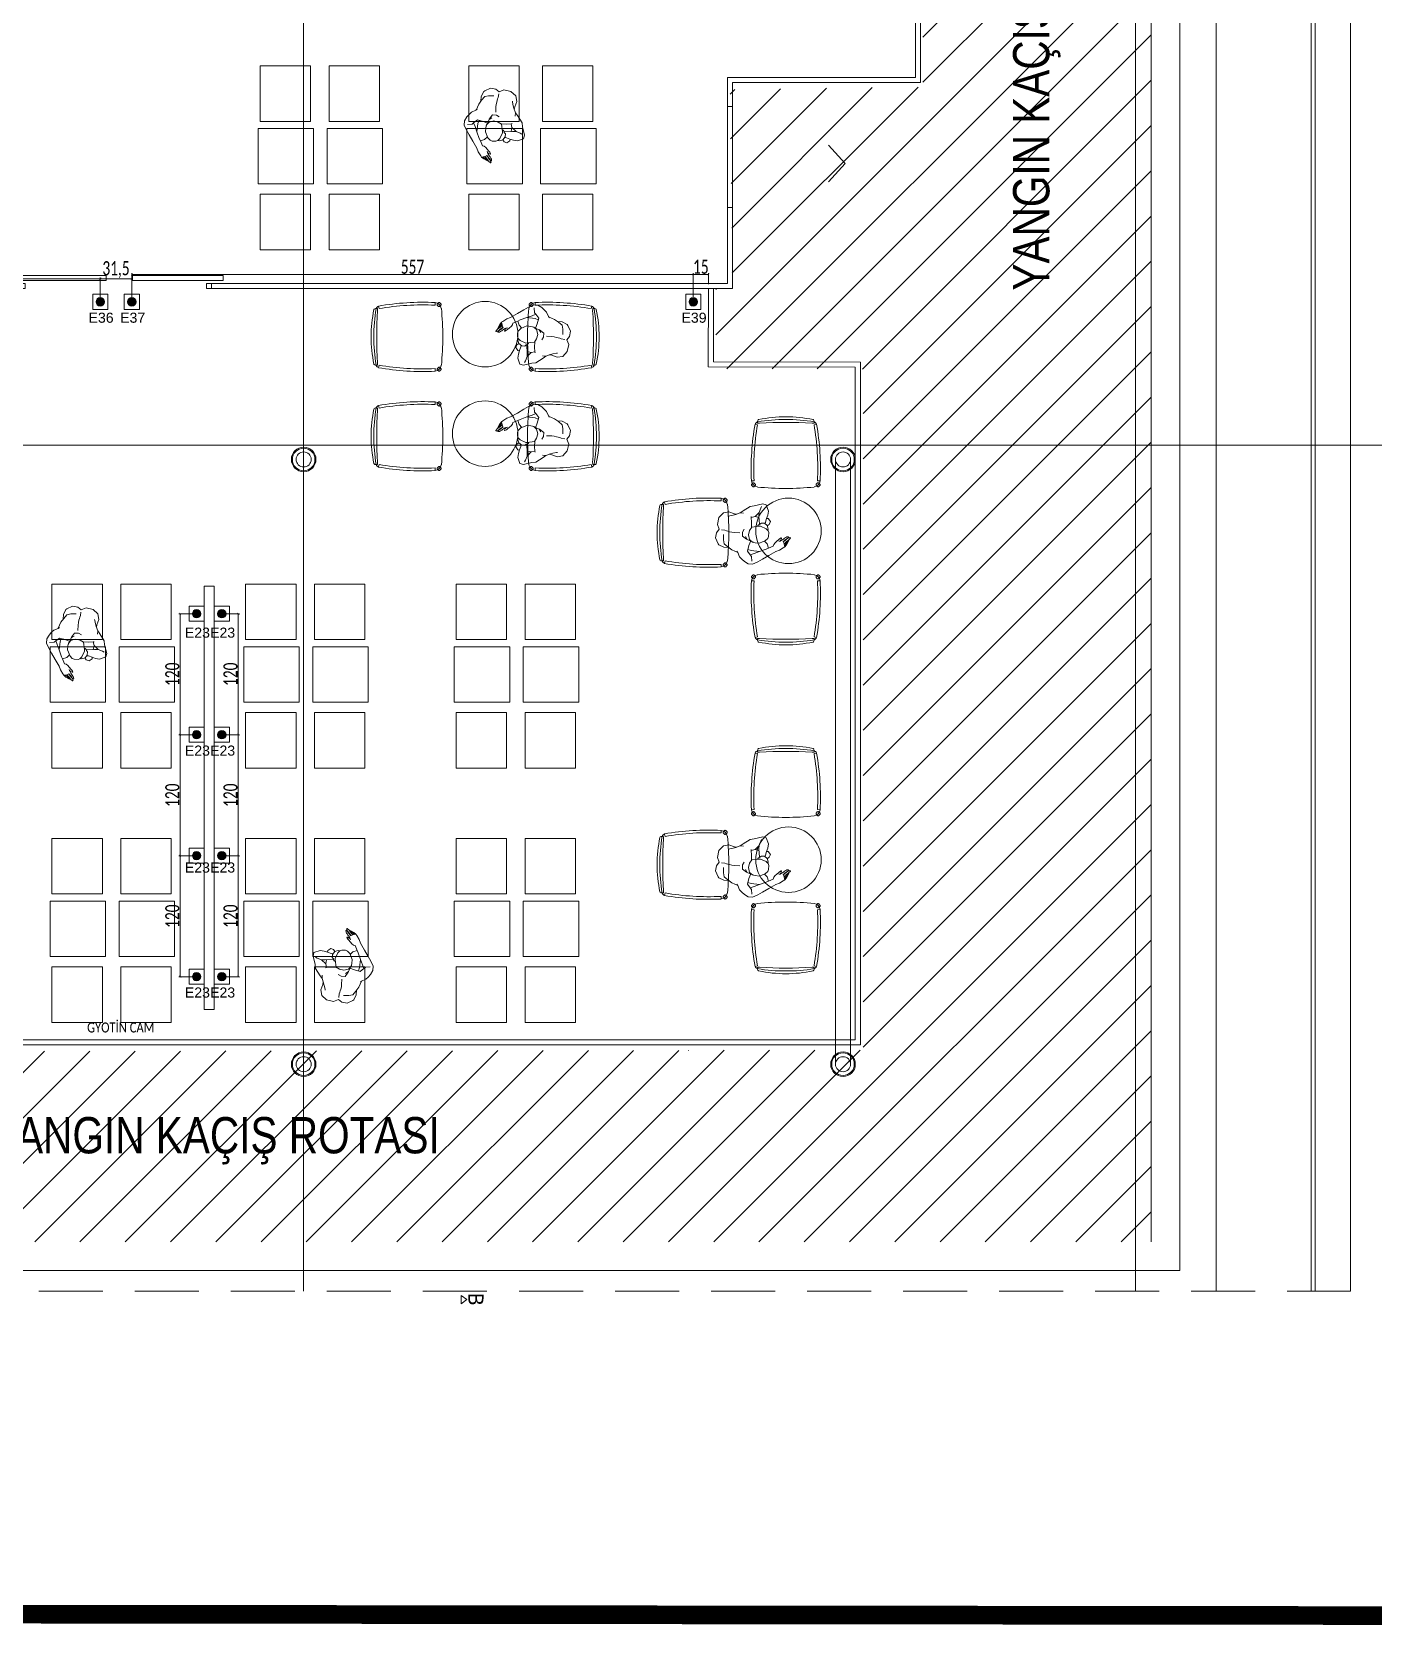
# Model space of a CAD drawing. Header units: millimetres. Extents: x -24 to 530668, y -246875 to -2983.
# Drawn here: x 266290 to 267620, y -120810 to -119228 of the extents above; entities that cross this region are included whole.
import ezdxf
from ezdxf.enums import TextEntityAlignment as Align

# ---------------------------------------------------------------- set-up
doc = ezdxf.new("R2010")
doc.units = ezdxf.units.MM
doc.header["$PDMODE"] = 2
doc.linetypes.add('DASHED2', pattern=[9.525, 6.35, -3.175])
doc.linetypes.add('HIDDEN', pattern=[0.375, 0.25, -0.125])
doc.layers.get('0').update_dxf_attribs({"lineweight": 20})
for name, color, linetype, lineweight in [('aydınlatma yazı', 1, 'Continuous', 20), ('CAM', 141, 'Continuous', 0), ('t_cam', 132, 'Continuous', 20), ('T_elektrik', 10, 'Continuous', 9), ('t_tarama', 253, 'Continuous', 5), ('t_yazı', 23, 'Continuous', 25), ('ölçü', 251, 'Continuous', 5)]:
    doc.layers.add(name, color=color, linetype=linetype, lineweight=lineweight)
doc.layers.add('Kıtc-014 Elk Tes İşaretler', color=1, linetype='Continuous')
doc.styles.add('ARIALT', font='arial.ttf', dxfattribs={"height": 10})
doc.styles.get("Standard").update_dxf_attribs({"font": 'times.ttf', "height": 12})
doc.styles.add('text2', font='calibri.ttf', dxfattribs={"width": 0.8})
doc.styles.add('txt_tur_1', font='arial.ttf', dxfattribs={"height": 1.5})
doc.styles.add('Ölçü50', font='calibri.ttf', dxfattribs={"width": 0.7})
doc.dimstyles.new('olcu10', dxfattribs={"dimtxt": 14, "dimasz": 2, "dimexe": 1.25, "dimexo": 0.625, "dimgap": 0.5, "dimtad": 1, "dimdec": 1, "dimrnd": 0.5, "dimzin": 9, "dimtxsty": 'Ölçü50', "dimblk": 'ARCHTICK', "dimcen": 2, "dimclrd": 256, "dimclre": 256, "dimclrt": 6, "dimazin": 2, "dimtfac": 1, "dimtdec": 1, "dimtix": 1, "dimtmove": 0, "dimatfit": 3, "dimldrblk": 'ARCHTICK', "dimfxl": 1, "dimlwd": -1, "dimarcsym": 0})

# ---------------------------------------------------------------- blocks, each defined once
blk = doc.blocks.new('grerg')
at = {"linetype": 'Continuous'}
for p, q in [((572358, 241404.8), (572355.5, 241405.4)), ((572414.1, 241404.8), (572416.5, 241405.4)), ((572354.5, 241349.3), (572352, 241349.1)), ((572417.5, 241349.3), (572420, 241349.1))]:
    blk.add_line(p, q, dxfattribs=at)
at = {"ltscale": 55}
for points in [[(572355.3, 241344), (572354.7, 241343.4, -0.414214), (572353.2, 241343.5), (572352.2, 241344.6, -0.414214), (572352.2, 241346), (572352.9, 241346.6)], [(572416.8, 241344), (572417.4, 241343.4, 0.414214), (572418.8, 241343.5), (572419.8, 241344.6, 0.414214), (572419.8, 241346), (572419.2, 241346.6)]]:
    blk.add_lwpolyline(points, format="xyb", dxfattribs=at)
at = {"linetype": 'HIDDEN', "ltscale": 10}
for points in [[(572352.9, 241346.6), (572353.3, 241347, -0.414214), (572354.8, 241347), (572355.8, 241345.9, -0.414214), (572355.7, 241344.5), (572355.3, 241344)], [(572419.2, 241346.6), (572418.7, 241347, 0.414214), (572417.3, 241347), (572416.3, 241345.9, 0.414214), (572416.3, 241344.5), (572416.8, 241344)]]:
    blk.add_lwpolyline(points, format="xyb", dxfattribs=at)
at = {"linetype": 'Continuous'}
for centre, radius, start, end in [((572606.9, 241361.5), 255.2, 170.0911, 182.7802), ((572607.2, 241361.5), 252.9, 170.1326, 182.7686), ((572359.4, 241403.8), 4.18, 110.9054, 157.091), ((572386, 241238.2), 171.8, 80.5769, 99.4231), ((572363.1, 241407.6), 5.17, 163.1821, 179.3659), ((572340, 241408.9), 17.9, 354.6951, 355.9245), ((572358.8, 241407.3), 0.962, 180.4441, 219.2565), ((572359.5, 241408.3), 1.64, 107.4363, 149.6662), ((572359.5, 241408.3), 1.64, 107.4363, 149.6662), ((572358.8, 241407.2), 0.94, 214.988, 253.9401), ((572359.4, 241413.1), 6.85, 263.4445, 275.1592), ((572386, 241282.9), 129.8, 77.9977, 102.0023), ((572386, 241018.8), 388.3, 86.1547, 93.8453), ((572412.7, 241413.1), 6.85, 264.8408, 276.5555), ((572412.5, 241408.3), 1.64, 30.3338, 72.5637), ((572413.2, 241407.2), 0.94, 286.0599, 325.012), ((572409, 241407.6), 5.17, 0.6341, 16.8179), ((572413.2, 241407.3), 0.962, 320.7435, 359.5559), ((572164.9, 241361.5), 252.9, 357.2314, 9.8674), ((572412.7, 241403.8), 4.18, 22.909, 69.0946), ((572432, 241408.9), 17.9, 184.0755, 185.3049), ((572165.2, 241361.5), 255.2, 357.2198, 9.9089), ((572359.1, 241350.1), 7.17, 187.8853, 259.2176), ((572386, 241628), 286.4, 264.3408, 275.6592), ((572412.9, 241350.1), 7.17, 280.7824, 352.1147), ((572412.9, 241350.1), 7.17, 280.7824, 352.1147)]:
    blk.add_arc(centre, radius, start, end, dxfattribs=at)
blk = doc.blocks.new('dada')
for p, q in [((219967.8, -31810.1), (219965.6, -31815.3)), ((219965.6, -31815.3), (219966.3, -31821)), ((219973.4, -31806.9), (219967.8, -31810.1)), ((219967.9, -31820.3), (219969.4, -31817.1)), ((219969.4, -31817.1), (219969.8, -31816.1)), ((219980.5, -31807), (219973.4, -31806.9)), ((219984.7, -31810), (219980.5, -31807)), ((219984.3, -31815.6), (219984.6, -31812.1)), ((219984.6, -31817.3), (219984.3, -31815.6)), ((219984.6, -31818.7), (219984.6, -31817.3)), ((219984.6, -31820.5), (219984.6, -31818.7)), ((219988.6, -31808.2), (219984.7, -31810)), ((219993.9, -31808.4), (219988.6, -31808.2)), ((219994, -31816.3), (219988.8, -31815.1)), ((219998.9, -31812.3), (219993.9, -31808.4)), ((219997.6, -31817.9), (219994, -31816.3)), ((219999.7, -31822.2), (219997.6, -31817.9)), ((219999.7, -31813.2), (219998.9, -31812.3)), ((220000.9, -31818.5), (219999.7, -31813.2)), ((220000.2, -31823.1), (220000.9, -31818.5)), ((219955.5, -31834.6), (219954.2, -31838.4)), ((219961.5, -31828.8), (219955.5, -31834.6)), ((219964.1, -31826.5), (219961.5, -31828.8)), ((219963.6, -31829.8), (219964.1, -31826.5)), ((219964.1, -31826.5), (219966.7, -31822.6)), ((219966.3, -31821), (219966.1, -31823.5)), ((219966.7, -31822.6), (219967.9, -31820.3)), ((219982, -31833.1), (219978.9, -31834)), ((219985.9, -31833.9), (219982, -31833.1)), ((219983.4, -31830.6), (219984.4, -31825.3)), ((219984.4, -31825.3), (219984.7, -31822.8)), ((219984.7, -31822.8), (219984.6, -31820.5)), ((219988, -31838.6), (219985.9, -31833.9)), ((220001.6, -31826.6), (219999.7, -31822.2)), ((220002.8, -31833), (220001.6, -31826.6)), ((220002.9, -31833.1), (220001.9, -31831.9)), ((220006.7, -31835.8), (220002.9, -31833.1)), ((219954.2, -31838.4), (219950.3, -31846.2)), ((219950.3, -31846.2), (219950.4, -31849.8)), ((219950.4, -31849.8), (219955.8, -31853.3)), ((219954.9, -31845.1), (219953.1, -31845.6)), ((219959.4, -31844.5), (219954.9, -31845.1)), ((219964.3, -31841.6), (219959.4, -31844.5)), ((219962.8, -31845.2), (219959.4, -31844.5)), ((219970.6, -31847.5), (219962.8, -31845.2)), ((219964.2, -31845.6), (219964.3, -31841.6)), ((219965.9, -31838.1), (219964.3, -31841.6)), ((219965.9, -31838.1), (219965, -31837.7)), ((219970.3, -31839.5), (219965.9, -31838.1)), ((219969.1, -31849.2), (219968.6, -31852.2)), ((219970.6, -31848), (219969.1, -31849.2)), ((219975.3, -31840.4), (219970.3, -31839.5)), ((219971, -31847.2), (219970.6, -31848)), ((219972.2, -31846.3), (219971, -31847.2)), ((219972.2, -31846.3), (219972.9, -31846.5)), ((219972.6, -31847.5), (219972.2, -31849)), ((219972.2, -31849), (219973.4, -31855)), ((219975.1, -31840.7), (219972.6, -31847.5)), ((219978.8, -31839.4), (219975.1, -31840.7)), ((219983.2, -31839.4), (219978.8, -31839.4)), ((219987.6, -31841.5), (219983.2, -31839.4)), ((219988.1, -31839.2), (219985.7, -31836.9)), ((219989.4, -31844.9), (219987.6, -31841.5)), ((219988.1, -31839.2), (219988, -31838.6)), ((219988.5, -31841.6), (219988.1, -31839.2)), ((219989.1, -31844.1), (219988.5, -31841.6)), ((219993.5, -31842.3), (219988.6, -31843)), ((219988.9, -31851.8), (219989.4, -31847.8)), ((219989.4, -31845.9), (219989.1, -31844.1)), ((219989.4, -31847.8), (219989.4, -31844.9)), ((219999.3, -31842.1), (219993.5, -31842.3)), ((219997, -31853.7), (219997.9, -31845.6)), ((219997, -31853.7), (220000, -31849)), ((219997.9, -31845.6), (219997.6, -31842.2)), ((219999.3, -31842.1), (220002.3, -31845.7)), ((220000, -31849), (220002.3, -31845.7)), ((220002.3, -31845.7), (220003.5, -31847.3)), ((220003.5, -31847.3), (220008, -31848.7)), ((220008.3, -31838.4), (220006.7, -31835.8)), ((220007.4, -31854.5), (220010.8, -31850.1)), ((220010.1, -31841.6), (220008.3, -31838.4)), ((220011.5, -31845.8), (220010.1, -31841.6)), ((220010.8, -31850.1), (220011.5, -31845.8)), ((220010.8, -31850.1), (220010.8, -31850.1)), ((219955.8, -31853.3), (219959.9, -31853.5)), ((219959.9, -31853.5), (219963.5, -31853.2)), ((219963.2, -31854.8), (219963.4, -31853.2)), ((219965.6, -31857.5), (219963.2, -31854.8)), ((219963.5, -31853.2), (219967.3, -31852.8)), ((219968.5, -31857.1), (219965.6, -31857.5)), ((219967.3, -31852.8), (219968.8, -31852.9)), ((219970.3, -31855.5), (219968.5, -31857.1)), ((219968.6, -31852.2), (219970.2, -31855.4)), ((219968.6, -31852.2), (219968.6, -31852.2)), ((219970.2, -31855.4), (219972, -31856.6)), ((219972, -31856.6), (219973.4, -31857.2)), ((219973.4, -31855), (219974.9, -31857.4)), ((219973.4, -31857.2), (219974.3, -31857.1)), ((219974.3, -31857.1), (219974, -31855.9)), ((219974.9, -31857.4), (219976.6, -31858.5)), ((219976.6, -31858.5), (219980.3, -31859.2)), ((219980.3, -31859.2), (219982.4, -31858.8)), ((219982.4, -31858.8), (219985.1, -31857.1)), ((219984.9, -31866.8), (219983.2, -31868.1)), ((219986.8, -31865.9), (219984.9, -31866.8)), ((219985.1, -31857.1), (219988.9, -31851.8)), ((219985.8, -31856.2), (219987.9, -31859.4)), ((219988.6, -31865.9), (219986.8, -31865.9)), ((219987.9, -31859.4), (219991.6, -31861.6)), ((219988.6, -31865.9), (219991.6, -31861.6)), ((219991.6, -31861.6), (219993.2, -31859.7)), ((219993.2, -31859.7), (219997, -31853.7)), ((219993.3, -31869.5), (219998.7, -31863.7)), ((219998.7, -31863.7), (220003.7, -31858.5)), ((220003.7, -31858.5), (220007.4, -31854.5)), ((219976.3, -31878.1), (219976.7, -31876.9)), ((219976.4, -31878.4), (219976.3, -31878.1)), ((219976.8, -31878.5), (219976.4, -31878.4)), ((219976.5, -31879.8), (219978.1, -31877.9)), ((219976.6, -31880.4), (219976.5, -31879.8)), ((219976.9, -31880.6), (219976.6, -31880.4)), ((219976.7, -31876.9), (219977.5, -31876.1)), ((219977.9, -31877.8), (219976.8, -31878.5)), ((219979.2, -31879.3), (219976.9, -31880.6)), ((219977.5, -31876.1), (219978.5, -31875)), ((219978.7, -31877), (219977.9, -31877.8)), ((219978.1, -31877.9), (219979, -31877.2)), ((219978.5, -31875), (219979.2, -31874.4)), ((219980.1, -31875.8), (219978.7, -31877)), ((219980.1, -31870.4), (219978.8, -31871.8)), ((219978.8, -31871.8), (219978.9, -31872.1)), ((219978.9, -31872.1), (219979.2, -31872.2)), ((219979, -31877.2), (219980.3, -31876.2)), ((219979.2, -31872.2), (219981.2, -31871.8)), ((219979.2, -31874.4), (219980.3, -31873.4)), ((219981, -31877.7), (219979.2, -31879.3)), ((219981.2, -31878.6), (219979.2, -31879.3)), ((219979.4, -31879.5), (219979.2, -31879.3)), ((219981, -31879.2), (219979.4, -31879.5)), ((219981, -31869.8), (219980.1, -31870.4)), ((219982.1, -31874.4), (219980.1, -31875.8)), ((219980.3, -31873.4), (219981.5, -31872.2)), ((219980.3, -31876.2), (219981.3, -31875.3)), ((219983.2, -31868.1), (219981, -31869.8)), ((219982.2, -31876.8), (219981, -31877.7)), ((219984.3, -31878.3), (219981, -31879.2)), ((219981.2, -31871.8), (219982.2, -31871.3)), ((219983.5, -31877.4), (219981.2, -31878.6)), ((219981.3, -31875.3), (219982.2, -31874.6)), ((219981.5, -31872.2), (219982.2, -31871.3)), ((219982.2, -31874.6), (219982.1, -31874.4)), ((219982.2, -31871.3), (219982.7, -31870.2)), ((219982.2, -31874.6), (219983.9, -31875.9)), ((219982.2, -31876.8), (219983.9, -31875.9)), ((219985.2, -31876.8), (219983.5, -31877.4)), ((219983.9, -31875.9), (219986.7, -31877.1)), ((219986.7, -31877.1), (219984.3, -31878.3)), ((219986, -31876.8), (219985.2, -31876.8)), ((219987.9, -31875.9), (219986.7, -31877.1)), ((219991.2, -31872.7), (219987.9, -31875.9)), ((219993.3, -31869.5), (219991.2, -31872.7))]:
    blk.add_line(p, q)
blk = doc.blocks.new('NEW')
at = {"layer": 't_tarama'}
h = blk.add_hatch(dxfattribs=at)
h.set_pattern_fill('ANSI31', color=256, scale=10)
h.set_pattern_definition([(45, (243526.026, -129410.637), (-22.45064, 22.45064), [])])
h.paths.add_polyline_path([(270636.4, -116078.1), (271064.7, -116078.1), (271064.7, -116673.4), (272401.1, -116671.6), (272401.1, -115996), (272254.7, -115995.7), (272254.7, -115916.1), (272271.3, -115916.1), (272268.9, -115718.6), (272460.3, -115716.1), (272457.9, -115154.4), (272812.5, -115154.8), (272812.5, -115354.6), (272686.8, -115354.6), (272686.8, -116228.1), (272686.8, -116861.9), (270636.4, -116861.9)])
h = blk.add_hatch(dxfattribs=at)
h.set_pattern_fill('ANSI31', color=256, scale=10)
h.set_pattern_definition([(45, (243526.026, -129410.637), (-22.45064, 22.45064), [])])
h.paths.add_polyline_path([(270636.4, -116078.1), (271064.7, -116078.1), (271064.7, -116673.4), (272401.1, -116671.6), (272401.1, -115996), (272254.7, -115995.7), (272254.7, -115916.1), (272271.3, -115916.1), (272268.9, -115718.6), (272460.3, -115716.1), (272457.9, -115154.4), (272812.5, -115154.8), (272812.5, -115354.6), (272686.8, -115354.6), (272686.8, -116228.1), (272686.8, -116861.9), (270636.4, -116861.9)])
for p, q in [((271846, -116910.6, -17966.2), (271846, -113648.4, -17966.2)), ((272671, -116910.6, -17966.2), (272671, -113648.4, -17966.2)), ((272751, -116910.6, -17966.2), (272751, -113648.4, -17966.2)), ((272686.8, -116861.9, -17966.2), (272686.8, -115354.6, 0.6)), ((272845.5, -115442.2, -17966.2), (272845.5, -116910.6, -17966.2)), ((272849.5, -115445.2, -17966.2), (272849.5, -116910.6, -17966.2)), ((272884.3, -116910.6, -17966.3), (272884.3, -115467.9, -17967.5)), ((272383, -115791.9), (272366.5, -115773.8)), ((272383, -115791.9), (272366.5, -115810.1)), ((272266.3, -115911.1, 0), (271754.7, -115911.1, 0)), ((272247.6, -115916.1, 0), (272247.4, -115993.8, 0)), ((272247.6, -115916.1, 0), (272247.6, -115916.6)), ((272252.6, -115916.1, 0), (272252.4, -115988.8, 0)), ((272247.4, -115993.8, 0), (272393.2, -115994.1, 0)), ((272252.4, -115988.8, 0), (272398.2, -115989.1, 0)), ((272393.2, -115994.1, 0), (272393.2, -116661.5, 0)), ((272398.2, -115989.1, 0), (272398.2, -116666.5, 0)), ((270154.6, -116071.6, -17966.2), (273422.4, -116071.6, -17966.2)), ((272398.2, -116666.5, 0), (271058.2, -116666.5, 0)), ((272393.2, -116661.5, 0), (271063.2, -116661.5, 0)), ((272715, -116890.1, -17966.8), (270590.1, -116890.1, -17966.8)), ((272007.8, -116919.1), (272002.2, -116914.9)), ((272002.2, -116923.4), (272002.2, -116914.9)), ((272007.8, -116919.1), (272002.2, -116923.4))]:
    blk.add_line(p, q, dxfattribs=at)
at = {"layer": 't_tarama', "linetype": 'DASHED2', "ltscale": 10}
blk.add_line((270154.6, -116910.6, -17966.2), (272884.3, -116910.6, -17966.2), dxfattribs=at)
at = {"layer": 't_tarama'}
for points, elevation in [([(272715, -116890.1), (272715, -114247.5)], -17966.8), ([(272266.3, -115911.1), (272266.3, -115706.7)], 0), ([(272271.3, -115916.1), (272271.3, -115711.7)], 0), ([(272266.3, -115911.1), (271754.7, -115911.1)], 0), ([(271754.7, -115911.1), (271754.7, -115915.1)], 0), ([(271754.7, -115916.1), (272271.3, -115916.1)], 0), ([(272247.6, -115916.1), (272252.6, -115916.1)], 0)]:
    blk.add_lwpolyline(points, dxfattribs=dict(at, elevation=elevation))
for points in [[(272658.6, -115149.7), (272452.8, -115149.7), (272452.8, -115706.7)], [(272658.6, -115154.7), (272457.8, -115154.7), (272457.8, -115711.7)], [(272266.3, -115706.7), (272452.8, -115706.7)], [(272271.3, -115711.7), (272457.8, -115711.7)], [(271800.9, -115757.3), (271800.9, -115812.3), (271855.9, -115812.3), (271855.9, -115757.3), (271800.9, -115757.3)], [(271869.3, -115757.3), (271869.3, -115812.3), (271924.3, -115812.3), (271924.3, -115757.3), (271869.3, -115757.3)], [(272008, -115757.3), (272008, -115812.3), (272063, -115812.3), (272063, -115757.3), (272008, -115757.3)], [(272081, -115757.3), (272081, -115812.3), (272136, -115812.3), (272136, -115757.3), (272081, -115757.3)], [(272373.5, -116085.6), (272373.5, -116685.6)], [(272388.5, -116085.6), (272388.5, -116685.6)], [(271747.3, -116211.2), (271747.3, -116631.2), (271757.3, -116631.2), (271757.3, -116211.2), (271747.3, -116211.2)], [(271594.5, -116271.4), (271594.5, -116326.4), (271649.5, -116326.4), (271649.5, -116271.4), (271594.5, -116271.4)], [(271662.9, -116271.4), (271662.9, -116326.4), (271717.9, -116326.4), (271717.9, -116271.4), (271662.9, -116271.4)], [(271786.6, -116271.4), (271786.6, -116326.4), (271841.6, -116326.4), (271841.6, -116271.4), (271786.6, -116271.4)], [(271855, -116271.4), (271855, -116326.4), (271910, -116326.4), (271910, -116271.4), (271855, -116271.4)], [(271995.4, -116271.4), (271995.4, -116326.4), (272050.4, -116326.4), (272050.4, -116271.4), (271995.4, -116271.4)], [(272063.8, -116271.4), (272063.8, -116326.4), (272118.8, -116326.4), (272118.8, -116271.4), (272063.8, -116271.4)], [(271594.5, -116523.8), (271594.5, -116578.8), (271649.5, -116578.8), (271649.5, -116523.8), (271594.5, -116523.8)], [(271662.9, -116523.8), (271662.9, -116578.8), (271717.9, -116578.8), (271717.9, -116523.8), (271662.9, -116523.8)], [(271786.6, -116523.8), (271786.6, -116578.8), (271841.6, -116578.8), (271841.6, -116523.8), (271786.6, -116523.8)], [(271855, -116523.8), (271855, -116578.8), (271910, -116578.8), (271910, -116523.8), (271855, -116523.8)], [(271995.4, -116523.8), (271995.4, -116578.8), (272050.4, -116578.8), (272050.4, -116523.8), (271995.4, -116523.8)], [(272063.8, -116523.8), (272063.8, -116578.8), (272118.8, -116578.8), (272118.8, -116523.8), (272063.8, -116523.8)], [(272227.3, -116671.9), (272227.6, -116671.9)]]:
    blk.add_lwpolyline(points, dxfattribs=at)
for points in [[(271802.8, -115695.3), (271802.8, -115750.3), (271852.8, -115750.3), (271852.8, -115695.3)], [(271871.2, -115695.3), (271871.2, -115750.3), (271921.2, -115750.3), (271921.2, -115695.3)], [(272009.8, -115695.3), (272009.8, -115750.3), (272059.8, -115750.3), (272059.8, -115695.3)], [(272082.9, -115695.3), (272082.9, -115750.3), (272132.9, -115750.3), (272132.9, -115695.3)], [(271802.8, -115822.6), (271802.8, -115877.6), (271852.8, -115877.6), (271852.8, -115822.6)], [(271871.2, -115822.6), (271871.2, -115877.6), (271921.2, -115877.6), (271921.2, -115822.6)], [(272009.8, -115822.6), (272009.8, -115877.6), (272059.8, -115877.6), (272059.8, -115822.6)], [(272082.9, -115822.6), (272082.9, -115877.6), (272132.9, -115877.6), (272132.9, -115822.6)], [(271596.3, -116209.4), (271596.3, -116264.4), (271646.3, -116264.4), (271646.3, -116209.4)], [(271664.7, -116209.4), (271664.7, -116264.4), (271714.7, -116264.4), (271714.7, -116209.4)], [(271788.4, -116209.4), (271788.4, -116264.4), (271838.4, -116264.4), (271838.4, -116209.4)], [(271856.8, -116209.4), (271856.8, -116264.4), (271906.8, -116264.4), (271906.8, -116209.4)], [(271997.2, -116209.4), (271997.2, -116264.4), (272047.2, -116264.4), (272047.2, -116209.4)], [(272065.7, -116209.4), (272065.7, -116264.4), (272115.7, -116264.4), (272115.7, -116209.4)], [(271596.3, -116336.8), (271596.3, -116391.8), (271646.3, -116391.8), (271646.3, -116336.8)], [(271664.7, -116336.8), (271664.7, -116391.8), (271714.7, -116391.8), (271714.7, -116336.8)], [(271788.4, -116336.8), (271788.4, -116391.8), (271838.4, -116391.8), (271838.4, -116336.8)], [(271856.8, -116336.8), (271856.8, -116391.8), (271906.8, -116391.8), (271906.8, -116336.8)], [(271997.2, -116336.8), (271997.2, -116391.8), (272047.2, -116391.8), (272047.2, -116336.8)], [(272065.7, -116336.8), (272065.7, -116391.8), (272115.7, -116391.8), (272115.7, -116336.8)], [(271596.3, -116461.7), (271596.3, -116516.7), (271646.3, -116516.7), (271646.3, -116461.7)], [(271664.7, -116461.7), (271664.7, -116516.7), (271714.7, -116516.7), (271714.7, -116461.7)], [(271788.4, -116461.7), (271788.4, -116516.7), (271838.4, -116516.7), (271838.4, -116461.7)], [(271856.8, -116461.7), (271856.8, -116516.7), (271906.8, -116516.7), (271906.8, -116461.7)], [(271997.2, -116461.7), (271997.2, -116516.7), (272047.2, -116516.7), (272047.2, -116461.7)], [(272065.7, -116461.7), (272065.7, -116516.7), (272115.7, -116516.7), (272115.7, -116461.7)], [(271596.3, -116589.1), (271596.3, -116644.1), (271646.3, -116644.1), (271646.3, -116589.1)], [(271664.7, -116589.1), (271664.7, -116644.1), (271714.7, -116644.1), (271714.7, -116589.1)], [(271788.4, -116589.1), (271788.4, -116644.1), (271838.4, -116644.1), (271838.4, -116589.1)], [(271856.8, -116589.1), (271856.8, -116644.1), (271906.8, -116644.1), (271906.8, -116589.1)], [(271997.2, -116589.1), (271997.2, -116644.1), (272047.2, -116644.1), (272047.2, -116589.1)], [(272065.7, -116589.1), (272065.7, -116644.1), (272115.7, -116644.1), (272115.7, -116589.1)]]:
    blk.add_lwpolyline(points, close=True, dxfattribs=at)
at = {"layer": 't_tarama', "elevation": 0}
for points in [[(272266.3, -115735.6), (272271.3, -115735.6), (272271.3, -115835.6), (272266.3, -115835.6)], [(271754.7, -115911.1), (271754.7, -115916.1), (271749.7, -115916.1), (271749.7, -115911.1)]]:
    blk.add_lwpolyline(points, close=True, dxfattribs=at)
at = {"layer": 't_tarama'}
for centre, radius in [((272026, -115961.4), 32.5), ((272026, -116060), 32.5), ((271846, -116085.6), 12.2), ((271846, -116085.6), 11.2), ((271846, -116085.6), 7.5), ((272381, -116085.6), 12.2), ((272381, -116085.6), 11.2), ((272381, -116085.6), 7.5), ((272326.9, -116156.5), 32.5), ((272326.9, -116482.7), 32.5), ((271846, -116685.6), 12.2), ((271846, -116685.6), 11.2), ((271846, -116685.6), 7.5), ((272381, -116685.6), 12.2), ((272381, -116685.6), 11.2), ((272381, -116685.6), 7.5)]:
    blk.add_circle(centre, radius, dxfattribs=at)
for name, p, xscale, rotation in [('dada', (493444.3, -135348.8), -1, 346.7058778140276), ('grerg', (513325.6, 456422), -1, 90), ('dada', (252479.2, -337371.3), -1, 256.7058778140276), ('grerg', (513325.6, 456323.4), -1, 90), ('dada', (252479.2, -337469.9), -1, 256.7058778140276), ('grerg', (513609.3, 456227.8), -1, 90), ('dada', (291886.2, 105249.4), -0.9999999999999998, 76.70587781402766), ('dada', (493029.8, -135862.8), -1, 346.7058778140276), ('grerg', (513609.3, 455898.4), -1, 90), ('dada', (291886.2, 104919.1), -0.9999999999999998, 76.70587781402766), ('dada', (50476.1, -96993.5), -0.9999999999999996, 166.7058778140276)]:
    blk.add_blockref(name, p, dxfattribs=dict(at, xscale=xscale, rotation=rotation))
for p, rotation in [((30726.4, 456422), 270), ((30726.4, 456323.4), 270), ((844710.3, 125143.1), 180), ((844710.3, 124816.9), 180)]:
    blk.add_blockref('grerg', p, dxfattribs=dict(at, rotation=rotation))
at = {"layer": 't_tarama', "xscale": -1}
for p in [(844710.3, -357456), (844710.3, -357782.3)]:
    blk.add_blockref('grerg', p, dxfattribs=at)
at = {"layer": 't_tarama', "insert": (272549.7, -115918.1, 0), "char_height": 36, "width": 518.455, "attachment_point": 1, "rotation": 90}
blk.add_mtext('{\\fArial|b0|i0|c162|p34;\\W0.8;YANGIN KAÇIŞ ROTASI}', dxfattribs=at)
at = {"layer": 't_tarama', "insert": (271631.2, -116644.1, 0), "char_height": 10, "attachment_point": 1, "style": 'text2'}
blk.add_mtext_dynamic_manual_height_columns('GYOTİN CAM', width=246.367, gutter_width=1, heights=[0], dxfattribs=at)
at = {"layer": 't_tarama', "insert": (271533.9, -116738, 0), "char_height": 36, "width": 518.455, "attachment_point": 1}
blk.add_mtext('{\\fArial|b0|i0|c162|p34;\\W0.8;YANGIN KAÇIŞ ROTASI}', dxfattribs=at)
at = {"layer": 't_tarama', "color": 1, "insert": (272009.4, -116924.9, 0), "char_height": 15, "width": 84.413, "attachment_point": 9, "rotation": 270, "style": 'Ölçü50'}
blk.add_mtext('{\\fLucida Sans Unicode|b0|i0|c162|p34;\\W1;B}', dxfattribs=at)
at = {"layer": 't_tarama', "style": 'txt_tur_1'}
for tag, p in [('19S', (270127.4, -114276.1, -17966.2)), ('20T', (270114, -115101.1, -17966.2)), ('21U', (270114, -116087.1, -17966.2)), ('22V', (270114, -116926.1, -17966.2))]:
    blk.add_attdef(tag, text='', height=30, dxfattribs=at).set_placement(p, align=Align.CENTER)
blk = doc.blocks.new('A$C53525628')
at = {"layer": 'T_elektrik'}
h = blk.add_hatch(color=256, dxfattribs=at)
edge = h.paths.add_edge_path()
edge.add_arc((7.5, 7.5), 4.17, 0, 360)
blk.add_lwpolyline([(0, 0), (15, 0), (15, 15), (0, 15)], close=True, dxfattribs=at)
blk.add_circle((7.5, 7.5), 4.17, dxfattribs=at)
blk = doc.blocks.new('_ArchTick')
at = {"color": 0, "linetype": 'ByBlock', "const_width": 0.15}
blk.add_lwpolyline([(-0.5, -0.5), (0.5, 0.5)], dxfattribs=at)
blk = doc.blocks.new('*D989')
at = {"layer": 'aydınlatma yazı', "lineweight": -2, "transparency": 16777216}
for p, q in [((266586.2, -120061.3), (266603.2, -120061.3)), ((266586.2, -120181.3), (266603.2, -120181.3))]:
    blk.add_line(p, q, dxfattribs=at)
at = {"layer": 'aydınlatma yazı', "transparency": 16777216}
blk.add_line((266602, -120181.3), (266602, -120061.3), dxfattribs=at)
at = {"layer": 'DEFPOINTS', "color": 0, "transparency": 16777216}
for p in [(266585.6, -120061.3, 0), (266602, -120061.3), (266585.6, -120181.3, 0)]:
    blk.add_point(p, dxfattribs=at)
at = {"layer": 'aydınlatma yazı', "transparency": 16777216, "xscale": 2, "yscale": 2, "zscale": 2}
for p, rotation in [((266602, -120061.3), 90), ((266602, -120181.3), 270)]:
    blk.add_blockref('_ArchTick', p, dxfattribs=dict(at, rotation=rotation))
at = {"layer": 'aydınlatma yazı', "color": 6, "transparency": 16777216, "insert": (266594.3, -120121.3), "char_height": 14, "attachment_point": 5, "rotation": 90, "style": 'Ölçü50'}
blk.add_mtext('120', dxfattribs=at)
blk = doc.blocks.new('*D990')
at = {"layer": 'aydınlatma yazı', "lineweight": -2, "transparency": 16777216}
for p, q in [((266586.2, -119941.3), (266603.2, -119941.3)), ((266586.2, -120061.3), (266603.2, -120061.3))]:
    blk.add_line(p, q, dxfattribs=at)
at = {"layer": 'aydınlatma yazı', "transparency": 16777216}
blk.add_line((266602, -120061.3), (266602, -119941.3), dxfattribs=at)
at = {"layer": 'DEFPOINTS', "color": 0, "transparency": 16777216}
for p in [(266585.6, -119941.3), (266602, -119941.3), (266585.6, -120061.3, 0)]:
    blk.add_point(p, dxfattribs=at)
at = {"layer": 'aydınlatma yazı', "transparency": 16777216, "xscale": 2, "yscale": 2, "zscale": 2}
for p, rotation in [((266602, -119941.3), 90), ((266602, -120061.3), 270)]:
    blk.add_blockref('_ArchTick', p, dxfattribs=dict(at, rotation=rotation))
at = {"layer": 'aydınlatma yazı', "color": 6, "transparency": 16777216, "insert": (266594.3, -120001.3), "char_height": 14, "attachment_point": 5, "rotation": 90, "style": 'Ölçü50'}
blk.add_mtext('120', dxfattribs=at)
blk = doc.blocks.new('*D991')
at = {"layer": 'aydınlatma yazı', "lineweight": -2, "transparency": 16777216}
for p, q in [((266586.2, -119821.3), (266603.2, -119821.3)), ((266586.2, -119941.3), (266603.2, -119941.3))]:
    blk.add_line(p, q, dxfattribs=at)
at = {"layer": 'aydınlatma yazı', "transparency": 16777216}
blk.add_line((266602, -119941.3), (266602, -119821.3), dxfattribs=at)
at = {"layer": 'DEFPOINTS', "color": 0, "transparency": 16777216}
for p in [(266585.6, -119821.3), (266602, -119821.3), (266585.6, -119941.3)]:
    blk.add_point(p, dxfattribs=at)
at = {"layer": 'aydınlatma yazı', "transparency": 16777216, "xscale": 2, "yscale": 2, "zscale": 2}
for p, rotation in [((266602, -119821.3), 90), ((266602, -119941.3), 270)]:
    blk.add_blockref('_ArchTick', p, dxfattribs=dict(at, rotation=rotation))
at = {"layer": 'aydınlatma yazı', "color": 6, "transparency": 16777216, "insert": (266594.3, -119881.3), "char_height": 14, "attachment_point": 5, "rotation": 90, "style": 'Ölçü50'}
blk.add_mtext('120', dxfattribs=at)
blk = doc.blocks.new('*D992')
at = {"layer": 'aydınlatma yazı', "lineweight": -2, "transparency": 16777216}
for p, q in [((266560, -120061.3), (266543, -120061.3)), ((266560, -120181.3), (266543, -120181.3))]:
    blk.add_line(p, q, dxfattribs=at)
at = {"layer": 'aydınlatma yazı', "transparency": 16777216}
blk.add_line((266544.3, -120181.3), (266544.3, -120061.3), dxfattribs=at)
at = {"layer": 'DEFPOINTS', "color": 0, "transparency": 16777216}
for p in [(266544.3, -120061.3), (266560.6, -120061.3, 0), (266560.6, -120181.3, 0)]:
    blk.add_point(p, dxfattribs=at)
at = {"layer": 'aydınlatma yazı', "transparency": 16777216, "xscale": 2, "yscale": 2, "zscale": 2}
for p, rotation in [((266544.3, -120061.3), 90), ((266544.3, -120181.3), 270)]:
    blk.add_blockref('_ArchTick', p, dxfattribs=dict(at, rotation=rotation))
at = {"layer": 'aydınlatma yazı', "color": 6, "transparency": 16777216, "insert": (266536.6, -120121.3), "char_height": 14, "attachment_point": 5, "rotation": 90, "style": 'Ölçü50'}
blk.add_mtext('120', dxfattribs=at)
blk = doc.blocks.new('*D993')
at = {"layer": 'aydınlatma yazı', "lineweight": -2, "transparency": 16777216}
for p, q in [((266560, -119941.3), (266543, -119941.3)), ((266560, -120061.3), (266543, -120061.3))]:
    blk.add_line(p, q, dxfattribs=at)
at = {"layer": 'aydınlatma yazı', "transparency": 16777216}
blk.add_line((266544.3, -120061.3), (266544.3, -119941.3), dxfattribs=at)
at = {"layer": 'DEFPOINTS', "color": 0, "transparency": 16777216}
for p in [(266544.3, -119941.3), (266560.6, -119941.3), (266560.6, -120061.3, 0)]:
    blk.add_point(p, dxfattribs=at)
at = {"layer": 'aydınlatma yazı', "transparency": 16777216, "xscale": 2, "yscale": 2, "zscale": 2}
for p, rotation in [((266544.3, -119941.3), 90), ((266544.3, -120061.3), 270)]:
    blk.add_blockref('_ArchTick', p, dxfattribs=dict(at, rotation=rotation))
at = {"layer": 'aydınlatma yazı', "color": 6, "transparency": 16777216, "insert": (266536.6, -120001.3), "char_height": 14, "attachment_point": 5, "rotation": 90, "style": 'Ölçü50'}
blk.add_mtext('120', dxfattribs=at)
blk = doc.blocks.new('*D994')
at = {"layer": 'aydınlatma yazı', "lineweight": -2, "transparency": 16777216}
for p, q in [((266560, -119821.3), (266543, -119821.3)), ((266560, -119941.3), (266543, -119941.3))]:
    blk.add_line(p, q, dxfattribs=at)
at = {"layer": 'aydınlatma yazı', "transparency": 16777216}
blk.add_line((266544.3, -119941.3), (266544.3, -119821.3), dxfattribs=at)
at = {"layer": 'DEFPOINTS', "color": 0, "transparency": 16777216}
for p in [(266544.3, -119821.3), (266560.6, -119821.3), (266560.6, -119941.3)]:
    blk.add_point(p, dxfattribs=at)
at = {"layer": 'aydınlatma yazı', "transparency": 16777216, "xscale": 2, "yscale": 2, "zscale": 2}
for p, rotation in [((266544.3, -119821.3), 90), ((266544.3, -119941.3), 270)]:
    blk.add_blockref('_ArchTick', p, dxfattribs=dict(at, rotation=rotation))
at = {"layer": 'aydınlatma yazı', "color": 6, "transparency": 16777216, "insert": (266536.6, -119881.3), "char_height": 14, "attachment_point": 5, "rotation": 90, "style": 'Ölçü50'}
blk.add_mtext('120', dxfattribs=at)
blk = doc.blocks.new('*D1009')
at = {"layer": 'aydınlatma yazı', "lineweight": -2, "transparency": 16777216}
for p, q in [((265898.1, -119511.2), (265898.1, -119487.8)), ((266465.1, -119511.2), (266465.1, -119487.8))]:
    blk.add_line(p, q, dxfattribs=at)
at = {"layer": 'aydınlatma yazı', "transparency": 16777216}
blk.add_line((265898.1, -119489.1), (266465.1, -119489.1), dxfattribs=at)
at = {"layer": 'DEFPOINTS', "color": 0, "transparency": 16777216}
for p in [(266465.1, -119489.1), (265898.1, -119511.9), (266465.1, -119511.9)]:
    blk.add_point(p, dxfattribs=at)
at = {"layer": 'aydınlatma yazı', "transparency": 16777216, "xscale": 2, "yscale": 2, "zscale": 2, "rotation": 180}
blk.add_blockref('_ArchTick', (265898.1, -119489.1), dxfattribs=at)
at = {"layer": 'aydınlatma yazı', "transparency": 16777216, "xscale": 2, "yscale": 2, "zscale": 2}
blk.add_blockref('_ArchTick', (266465.1, -119489.1), dxfattribs=at)
at = {"layer": 'aydınlatma yazı', "color": 6, "transparency": 16777216, "insert": (266181.6, -119481.4), "char_height": 14, "attachment_point": 5, "style": 'Ölçü50'}
blk.add_mtext('567', dxfattribs=at)
blk = doc.blocks.new('*D1010')
at = {"layer": 'aydınlatma yazı', "lineweight": -2, "transparency": 16777216}
for p, q in [((266465.1, -119511.2), (266465.1, -119487.8)), ((266496.4, -119511.2), (266496.4, -119487.8))]:
    blk.add_line(p, q, dxfattribs=at)
at = {"layer": 'aydınlatma yazı', "transparency": 16777216}
blk.add_line((266465.1, -119489.1), (266496.4, -119489.1), dxfattribs=at)
at = {"layer": 'DEFPOINTS', "color": 0, "transparency": 16777216}
for p in [(266496.4, -119489.1), (266465.1, -119511.9), (266496.4, -119511.9)]:
    blk.add_point(p, dxfattribs=at)
at = {"layer": 'aydınlatma yazı', "transparency": 16777216, "xscale": 2, "yscale": 2, "zscale": 2, "rotation": 180}
blk.add_blockref('_ArchTick', (266465.1, -119489.1), dxfattribs=at)
at = {"layer": 'aydınlatma yazı', "transparency": 16777216, "xscale": 2, "yscale": 2, "zscale": 2}
blk.add_blockref('_ArchTick', (266496.4, -119489.1), dxfattribs=at)
at = {"layer": 'aydınlatma yazı', "color": 6, "transparency": 16777216, "insert": (266480.7, -119479.9), "char_height": 14, "attachment_point": 5, "style": 'Ölçü50'}
blk.add_mtext('31,5', dxfattribs=at)
blk = doc.blocks.new('*D1011')
at = {"layer": 'aydınlatma yazı', "lineweight": -2, "transparency": 16777216}
for p, q in [((266496.4, -119506.9), (266496.4, -119483.5)), ((267053.3, -119506.9), (267053.3, -119483.5))]:
    blk.add_line(p, q, dxfattribs=at)
at = {"layer": 'aydınlatma yazı', "transparency": 16777216}
blk.add_line((266496.4, -119484.7), (267053.3, -119484.7), dxfattribs=at)
at = {"layer": 'DEFPOINTS', "color": 0, "transparency": 16777216}
for p in [(267053.3, -119484.7), (266496.4, -119507.5), (267053.3, -119507.5)]:
    blk.add_point(p, dxfattribs=at)
at = {"layer": 'aydınlatma yazı', "transparency": 16777216, "xscale": 2, "yscale": 2, "zscale": 2, "rotation": 180}
blk.add_blockref('_ArchTick', (266496.4, -119484.7), dxfattribs=at)
at = {"layer": 'aydınlatma yazı', "transparency": 16777216, "xscale": 2, "yscale": 2, "zscale": 2}
blk.add_blockref('_ArchTick', (267053.3, -119484.7), dxfattribs=at)
at = {"layer": 'aydınlatma yazı', "color": 6, "transparency": 16777216, "insert": (266774.8, -119477.1), "char_height": 14, "attachment_point": 5, "style": 'Ölçü50'}
blk.add_mtext('557', dxfattribs=at)
blk = doc.blocks.new('*D1012')
at = {"layer": 'aydınlatma yazı', "lineweight": -2, "transparency": 16777216}
for p, q in [((267053.3, -119506.9), (267053.3, -119483.5)), ((267068.4, -119494.2), (267068.4, -119483.5))]:
    blk.add_line(p, q, dxfattribs=at)
at = {"layer": 'aydınlatma yazı', "transparency": 16777216}
blk.add_line((267053.3, -119484.7), (267068.4, -119484.7), dxfattribs=at)
at = {"layer": 'DEFPOINTS', "color": 0, "transparency": 16777216}
for p in [(267068.4, -119484.7), (267068.4, -119494.8, 0.3), (267053.3, -119507.5)]:
    blk.add_point(p, dxfattribs=at)
at = {"layer": 'aydınlatma yazı', "transparency": 16777216, "xscale": 2, "yscale": 2, "zscale": 2, "rotation": 180}
blk.add_blockref('_ArchTick', (267053.3, -119484.7), dxfattribs=at)
at = {"layer": 'aydınlatma yazı', "transparency": 16777216, "xscale": 2, "yscale": 2, "zscale": 2}
blk.add_blockref('_ArchTick', (267068.4, -119484.7), dxfattribs=at)
at = {"layer": 'aydınlatma yazı', "color": 6, "transparency": 16777216, "insert": (267060.8, -119477.1), "char_height": 14, "attachment_point": 5, "style": 'Ölçü50'}
blk.add_mtext('15', dxfattribs=at)
blk = doc.blocks.new('KAYARK')
at = {"layer": 'CAM', "elevation": 0}
for points in [[(260279.2, -107567.6), (260279.2, -107572.6)], [(260975.8, -107567.6), (260464.2, -107567.6)]]:
    blk.add_lwpolyline(points, dxfattribs=at)
at = {"layer": 't_cam'}
for p, q in [((260279.2, -107567.6, 0), (259762.7, -107567.6, 0)), ((260975.8, -107567.6, 0), (260459.2, -107567.6, 0)), ((260464.2, -107572.6, 0), (260459.2, -107572.6, 0))]:
    blk.add_line(p, q, dxfattribs=at)
at = {"layer": 't_cam', "elevation": 0}
for points in [[(259757.7, -107572.6), (260279.2, -107572.6)], [(260269.5, -107559.5), (260269.5, -107564.5), (260359.5, -107564.5), (260334.7, -107564.5)], [(260269.5, -107559.5), (260359.5, -107559.5)], [(260359.5, -107564.5), (260359.5, -107559.5)], [(260385.8, -107559.5), (260385.8, -107564.5), (260475.8, -107564.5), (260451, -107564.5)], [(260385.8, -107559.5), (260475.8, -107559.5)], [(260464.2, -107572.6), (260980.8, -107572.6)], [(260475.8, -107564.5), (260475.8, -107559.5)]]:
    blk.add_lwpolyline(points, dxfattribs=at)
at = {"layer": 't_cam'}
blk.add_lwpolyline([(260459.2, -107567.6), (260459.2, -107572.6)], dxfattribs=at)
blk = doc.blocks.new('elektrik sd')
at = {"layer": 'Kıtc-014 Elk Tes İşaretler', "xscale": -1.000359529408342, "yscale": 1.000359529408342, "zscale": 1.000359529408342}
for p in [(266472.58, -119519.38, -0.26), (266503.92, -119519.38, -0.26), (267060.76, -119519.38, -0.26), (266568.12, -119828.78, 0), (266593.13, -119828.78, 0), (266568.12, -119948.78, 0), (266593.13, -119948.78, 0), (266568.12, -120068.78, 0), (266593.13, -120068.78, 0), (266568.12, -120188.78, 0), (266593.13, -120188.78, 0)]:
    blk.add_blockref('A$C53525628', p, dxfattribs=at)
at = {"layer": 't_yazı', "color": 1, "style": 'ARIALT'}
for s, p in [('E36', (266453.47, -119532.61, -0.26)), ('E37', (266484.81, -119532.61, -0.26)), ('E39', (267041.64, -119532.61, -0.26)), ('E23', (266549.01, -119845.02, 0)), ('E23', (266574.01, -119845.02, 0)), ('E23', (266549.01, -119962.02, 0)), ('E23', (266574.01, -119962.02, 0)), ('E23', (266549.01, -120078.02, 0)), ('E23', (266574.01, -120078.02, 0)), ('E23', (266549.01, -120202.02, 0)), ('E23', (266574.01, -120202.02, 0))]:
    blk.add_text(s, height=10, dxfattribs=at).set_placement(p)
at = {"layer": 'aydınlatma yazı', "color": 2}
dim = blk.add_linear_dim(base=(266465.08, -119489.07, -0.26), p1=(265898.06, -119511.87, -0.26), p2=(266465.08, -119511.87, -0.26), dimstyle='olcu10', dxfattribs=at)
dim.commit()
dim.dimension.update_dxf_attribs({"geometry": '*D1009', "text_midpoint": (266181.57, -119481.4, -0.26)})
for base, p1, p2, picture, middle in [((266496.42, -119489.07, -0.26), (266465.08, -119511.87, -0.26), (266496.42, -119511.87, -0.26), '*D1010', (266480.75, -119479.94, -0.26)), ((267053.25, -119484.71, -0.26), (266496.42, -119507.51, -0.26), (267053.25, -119507.51, -0.26), '*D1011', (266774.84, -119477.11, -0.26)), ((267068.41, -119484.71, -0.26), (267053.25, -119507.51, -0.26), (267068.41, -119494.79, 0), '*D1012', (267060.83, -119477.09, -0.26))]:
    dim = blk.add_linear_dim(base=base, p1=p1, p2=p2, dimstyle='olcu10', override={"dimtmove": 1}, dxfattribs=at)
    dim.commit()
    dim.dimension.update_dxf_attribs({"geometry": picture, "text_midpoint": middle})
at = {"layer": 'aydınlatma yazı'}
for base, p1, p2, picture, middle in [((266544.29, -119821.28), (266560.62, -119941.28), (266560.62, -119821.28), '*D994', (266536.62, -119881.28)), ((266601.95, -119821.28), (266585.62, -119941.28), (266585.62, -119821.28), '*D991', (266594.28, -119881.28)), ((266544.29, -119941.28), (266560.62, -120061.28, 0), (266560.62, -119941.28), '*D993', (266536.62, -120001.28)), ((266601.95, -119941.28), (266585.62, -120061.28, 0), (266585.62, -119941.28), '*D990', (266594.28, -120001.28))]:
    dim = blk.add_linear_dim(base=base, p1=p1, p2=p2, angle=90, dimstyle='olcu10', override={"dimtmove": 1}, dxfattribs=at)
    dim.commit()
    dim.dimension.update_dxf_attribs({"geometry": picture, "text_midpoint": middle})
for base, p1, p2, picture, middle in [((266544.29, -120061.28), (266560.62, -120181.28, 0), (266560.62, -120061.28, 0), '*D992', (266536.62, -120121.28)), ((266601.95, -120061.28), (266585.62, -120181.28, 0), (266585.62, -120061.28, 0), '*D989', (266594.28, -120121.28))]:
    dim = blk.add_linear_dim(base=base, p1=p1, p2=p2, angle=90, dimstyle='olcu10', dxfattribs=at)
    dim.commit()
    dim.dimension.update_dxf_attribs({"geometry": picture, "text_midpoint": middle})

msp = doc.modelspace()

# ---------------------------------------------------------------- linework, layer by layer
at = {"color": 252, "const_width": 18.492}
msp.add_lwpolyline([(263386.94, -120795.106), (263386.94, -116971.666), (268784.252, -116977.279), (268784.252, -120800.72)], close=True, dxfattribs=at)

# ---------------------------------------------------------------- block references
at = {"layer": 'aydınlatma yazı', "color": 2}
msp.add_blockref('KAYARK', (6003.731, -11910.536, 0.261), dxfattribs=at)
at = {"layer": 'ölçü', "color": 2}
for name, p in [('NEW', (-5286.767, -3566.99, 0.261)), ('elektrik sd', (-107.597, 15.586, 0.261))]:
    msp.add_blockref(name, p, dxfattribs=at)

doc.saveas('drawing.dxf')
